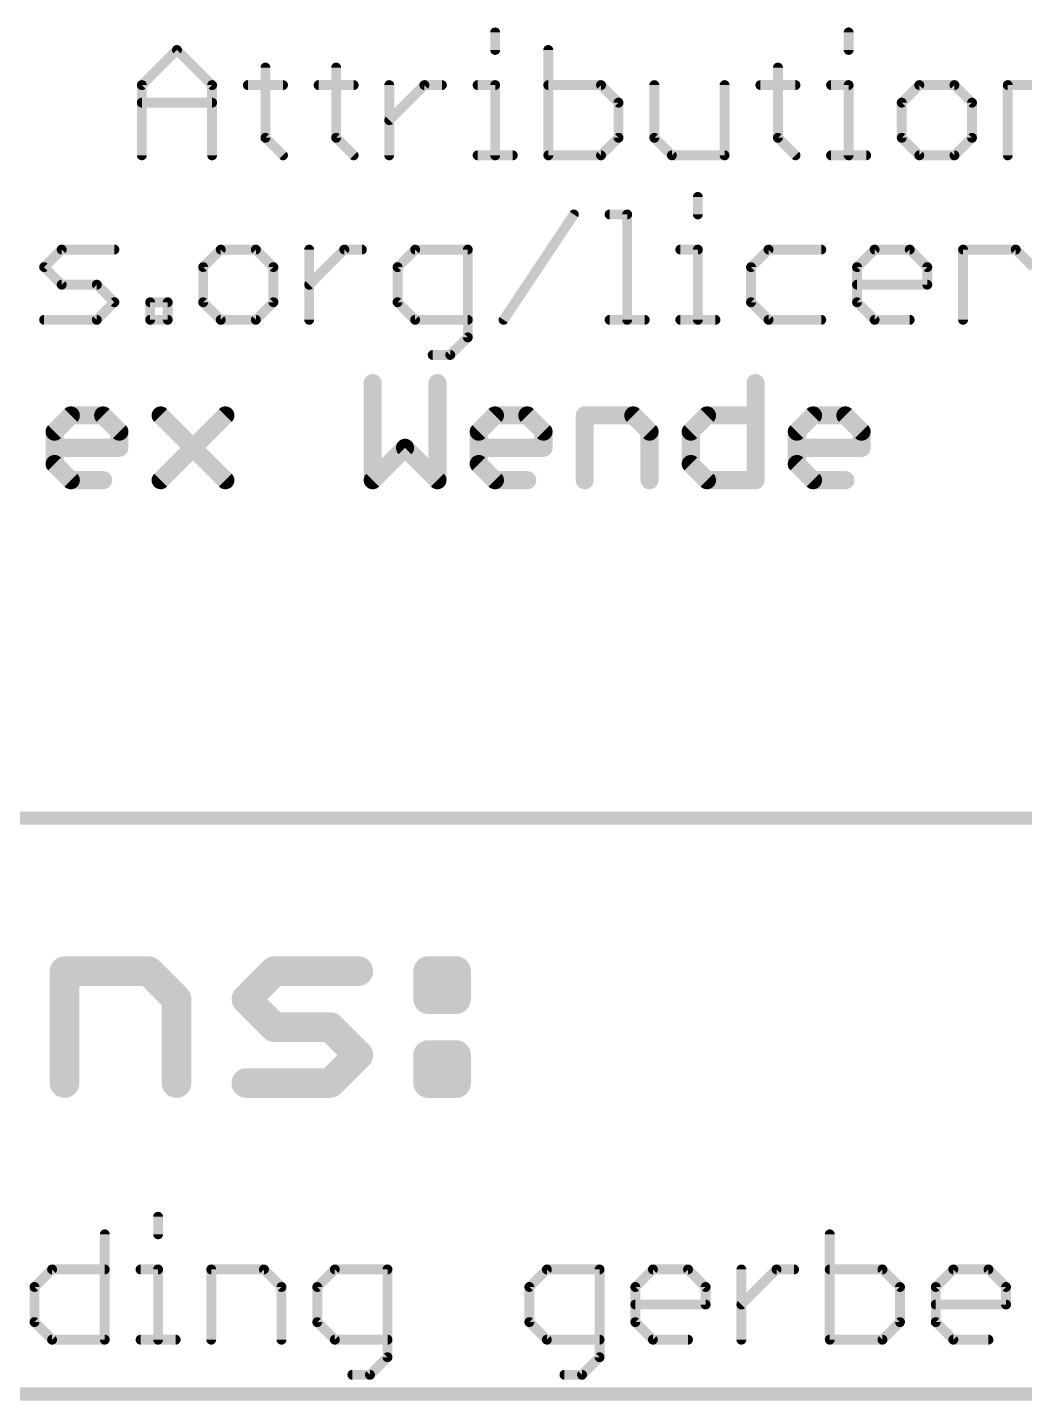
# Model space of a CAD drawing. Extents: x -8 to 102, y -79 to 54.
# Drawn here: x 46.9 to 62.29, y -36.93 to -15.73 of the extents above; entities that cross this region are included whole.
import ezdxf

# ---------------------------------------------------------------- set-up
doc = ezdxf.new("R2010")
doc.units = 0
doc.layers.add('51', color=53, linetype='CONTINUOUS')

msp = doc.modelspace()

# ---------------------------------------------------------------- linework, layer by layer
at = {"layer": '51'}
for points, const_width in [([(54.1207, -15.8056), (54.1207, -16.0768)], 0.1524), ([(59.5779, -15.8056), (59.5779, -16.0768)], 0.1524), ([(48.6652, -16.6191), (49.2076, -16.0768)], 0.1524), ([(49.2076, -16.0768), (49.7499, -16.6191)], 0.1524), ([(54.941, -16.0768), (54.941, -17.7038)], 0.1524), ([(50.5736, -16.348), (50.5736, -17.4326)], 0.1524), ([(51.665, -16.348), (51.665, -17.4326)], 0.1524), ([(58.4865, -16.348), (58.4865, -17.4326)], 0.1524), ([(48.6652, -17.7038), (48.6652, -16.6191)], 0.1524), ([(49.7499, -16.6191), (49.7499, -17.7038)], 0.1524), ([(50.3024, -16.6191), (50.8447, -16.6191)], 0.1524), ([(51.3938, -16.6191), (51.9362, -16.6191)], 0.1524), ([(52.4853, -17.7038), (52.4853, -16.6191)], 0.1524), ([(52.4853, -17.1615), (53.0276, -16.6191)], 0.1524), ([(53.0276, -16.6191), (53.2988, -16.6191)], 0.1524), ([(53.8496, -16.6191), (54.1207, -16.6191)], 0.1524), ([(54.1207, -16.6191), (54.1207, -17.7038)], 0.1524), ([(55.7545, -16.6191), (54.941, -16.6191)], 0.1524), ([(56.0257, -16.8903), (55.7545, -16.6191)], 0.1524), ([(56.5782, -16.6191), (56.5782, -17.4326)], 0.1524), ([(57.6628, -17.7038), (57.6628, -16.6191)], 0.1524), ([(58.2153, -16.6191), (58.7576, -16.6191)], 0.1524), ([(59.3067, -16.6191), (59.5779, -16.6191)], 0.1524), ([(59.5779, -16.6191), (59.5779, -17.7038)], 0.1524), ([(60.6693, -16.6191), (60.3982, -16.8903)], 0.1524), ([(61.2117, -16.6191), (60.6693, -16.6191)], 0.1524), ([(61.4828, -16.8903), (61.2117, -16.6191)], 0.1524), ([(62.0353, -17.7038), (62.0353, -16.6191)], 0.1524), ([(62.0353, -16.6191), (62.8488, -16.6191)], 0.1524), ([(48.6652, -16.8903), (49.7499, -16.8903)], 0.1524), ([(56.0257, -17.4326), (56.0257, -16.8903)], 0.1524), ([(60.3982, -16.8903), (60.3982, -17.4326)], 0.1524), ([(61.4828, -17.4326), (61.4828, -16.8903)], 0.1524), ([(50.5736, -17.4326), (50.8447, -17.7038)], 0.1524), ([(51.665, -17.4326), (51.9362, -17.7038)], 0.1524), ([(55.7545, -17.7038), (56.0257, -17.4326)], 0.1524), ([(56.5782, -17.4326), (56.8493, -17.7038)], 0.1524), ([(58.4865, -17.4326), (58.7576, -17.7038)], 0.1524), ([(60.3982, -17.4326), (60.6693, -17.7038)], 0.1524), ([(61.2117, -17.7038), (61.4828, -17.4326)], 0.1524), ([(53.8496, -17.7038), (54.3919, -17.7038)], 0.1524), ([(54.941, -17.7038), (55.7545, -17.7038)], 0.1524), ([(56.8493, -17.7038), (57.6628, -17.7038)], 0.1524), ([(59.3067, -17.7038), (59.8491, -17.7038)], 0.1524), ([(60.6693, -17.7038), (61.2117, -17.7038)], 0.1524), ([(57.2506, -18.3456), (57.2506, -18.6168)], 0.1524), ([(54.2508, -20.2438), (55.3355, -18.6168)], 0.1524), ([(55.888, -18.6168), (56.1591, -18.6168)], 0.1524), ([(56.1591, -18.6168), (56.1591, -20.2438)], 0.1524), ([(47.1565, -19.4303), (47.4276, -19.1591)], 0.1524), ([(47.4276, -19.1591), (48.2411, -19.1591)], 0.1524), ([(49.8834, -19.1591), (49.6122, -19.4303)], 0.1524), ([(50.4257, -19.1591), (49.8834, -19.1591)], 0.1524), ([(50.6969, -19.4303), (50.4257, -19.1591)], 0.1524), ([(51.2494, -20.2438), (51.2494, -19.1591)], 0.1524), ([(51.2494, -19.7015), (51.7917, -19.1591)], 0.1524), ([(51.7917, -19.1591), (52.0629, -19.1591)], 0.1524), ([(52.8848, -19.1591), (52.6137, -19.4303)], 0.1524), ([(53.6983, -19.1591), (52.8848, -19.1591)], 0.1524), ([(53.6983, -20.515), (53.6983, -19.1591)], 0.1524), ([(56.9794, -19.1591), (57.2506, -19.1591)], 0.1524), ([(57.2506, -19.1591), (57.2506, -20.2438)], 0.1524), ([(58.342, -19.1591), (58.0709, -19.4303)], 0.1524), ([(59.1555, -19.1591), (58.342, -19.1591)], 0.1524), ([(59.708, -19.4303), (59.9792, -19.1591)], 0.1524), ([(59.9792, -19.1591), (60.5215, -19.1591)], 0.1524), ([(60.5215, -19.1591), (60.7927, -19.4303)], 0.1524), ([(61.3452, -20.2438), (61.3452, -19.1591)], 0.1524), ([(61.3452, -19.1591), (62.1587, -19.1591)], 0.1524), ([(62.1587, -19.1591), (62.4298, -19.4303)], 0.1524), ([(47.4276, -19.7015), (47.1565, -19.4303)], 0.1524), ([(49.6122, -19.4303), (49.6122, -19.9726)], 0.1524), ([(50.6969, -19.9726), (50.6969, -19.4303)], 0.1524), ([(52.6137, -19.4303), (52.6137, -19.9726)], 0.1524), ([(58.0709, -19.4303), (58.0709, -19.9726)], 0.1524), ([(59.708, -19.9726), (59.708, -19.4303)], 0.1524), ([(60.7927, -19.4303), (60.7927, -19.7015)], 0.1524), ([(47.97, -19.7015), (47.4276, -19.7015)], 0.1524), ([(48.2411, -19.9726), (47.97, -19.7015)], 0.1524), ([(60.7927, -19.7015), (59.708, -19.7015)], 0.1524), ([(47.97, -20.2438), (48.2411, -19.9726)], 0.1524), ([(48.7936, -20.2438), (48.7936, -19.9726)], 0.1524), ([(48.7936, -19.9726), (49.0648, -19.9726)], 0.1524), ([(49.0648, -19.9726), (49.0648, -20.2438)], 0.1524), ([(49.6122, -19.9726), (49.8834, -20.2438)], 0.1524), ([(50.4257, -20.2438), (50.6969, -19.9726)], 0.1524), ([(52.6137, -19.9726), (52.8848, -20.2438)], 0.1524), ([(58.0709, -19.9726), (58.342, -20.2438)], 0.1524), ([(59.9792, -20.2438), (59.708, -19.9726)], 0.1524), ([(47.1565, -20.2438), (47.97, -20.2438)], 0.1524), ([(49.0648, -20.2438), (48.7936, -20.2438)], 0.1524), ([(49.8834, -20.2438), (50.4257, -20.2438)], 0.1524), ([(52.8848, -20.2438), (53.6983, -20.2438)], 0.1524), ([(55.888, -20.2438), (56.4303, -20.2438)], 0.1524), ([(56.9794, -20.2438), (57.5217, -20.2438)], 0.1524), ([(58.342, -20.2438), (59.1555, -20.2438)], 0.1524), ([(60.5215, -20.2438), (59.9792, -20.2438)], 0.1524), ([(53.4272, -20.7861), (53.6983, -20.515)], 0.1524), ([(53.156, -20.7861), (53.4272, -20.7861)], 0.1524), ([(52.2298, -21.2204), (52.2298, -22.7203)], 0.2794), ([(53.2297, -22.7203), (53.2297, -21.2204)], 0.2794), ([(58.1412, -21.2204), (58.1412, -22.7203)], 0.2794), ([(47.3183, -21.9704), (47.5683, -21.7204)], 0.2794), ([(47.5683, -21.7204), (48.0682, -21.7204)], 0.2794), ([(48.0682, -21.7204), (48.3182, -21.9704)], 0.2794), ([(48.9554, -21.7204), (49.9554, -22.7203)], 0.2794), ([(48.9554, -22.7203), (49.9554, -21.7204)], 0.2794), ([(53.8669, -21.9704), (54.1169, -21.7204)], 0.2794), ([(54.1169, -21.7204), (54.6169, -21.7204)], 0.2794), ([(54.6169, -21.7204), (54.8668, -21.9704)], 0.2794), ([(55.5041, -22.7203), (55.5041, -21.7204)], 0.2794), ([(55.5041, -21.7204), (56.254, -21.7204)], 0.2794), ([(56.254, -21.7204), (56.504, -21.9704)], 0.2794), ([(57.1412, -21.9704), (57.3912, -21.7204)], 0.2794), ([(57.3912, -21.7204), (58.1412, -21.7204)], 0.2794), ([(58.7784, -21.9704), (59.0284, -21.7204)], 0.2794), ([(59.0284, -21.7204), (59.5283, -21.7204)], 0.2794), ([(59.5283, -21.7204), (59.7783, -21.9704)], 0.2794), ([(47.3183, -22.4703), (47.3183, -21.9704)], 0.2794), ([(48.3182, -21.9704), (48.3182, -22.2203)], 0.2794), ([(53.8669, -22.4703), (53.8669, -21.9704)], 0.2794), ([(54.8668, -21.9704), (54.8668, -22.2203)], 0.2794), ([(56.504, -21.9704), (56.504, -22.7203)], 0.2794), ([(57.1412, -22.4703), (57.1412, -21.9704)], 0.2794), ([(58.7784, -22.4703), (58.7784, -21.9704)], 0.2794), ([(59.7783, -21.9704), (59.7783, -22.2203)], 0.2794), ([(48.3182, -22.2203), (47.3183, -22.2203)], 0.2794), ([(52.2298, -22.7203), (52.7297, -22.2203)], 0.2794), ([(52.7297, -22.2203), (53.2297, -22.7203)], 0.2794), ([(54.8668, -22.2203), (53.8669, -22.2203)], 0.2794), ([(59.7783, -22.2203), (58.7784, -22.2203)], 0.2794), ([(47.5683, -22.7203), (47.3183, -22.4703)], 0.2794), ([(54.1169, -22.7203), (53.8669, -22.4703)], 0.2794), ([(57.3912, -22.7203), (57.1412, -22.4703)], 0.2794), ([(59.0284, -22.7203), (58.7784, -22.4703)], 0.2794), ([(48.0682, -22.7203), (47.5683, -22.7203)], 0.2794), ([(54.6169, -22.7203), (54.1169, -22.7203)], 0.2794), ([(58.1412, -22.7203), (57.3912, -22.7203)], 0.2794), ([(59.5283, -22.7203), (59.0284, -22.7203)], 0.2794), ([(-1.27, -27.94), (100.33, -27.94)], 0.2032), ([(47.4723, -32.0294), (47.4723, -30.3007)], 0.4572), ([(47.4723, -30.3007), (48.7688, -30.3007)], 0.4572), ([(48.7688, -30.3007), (49.201, -30.7329)], 0.4572), ([(50.2789, -30.7329), (50.711, -30.3007)], 0.4572), ([(50.711, -30.3007), (52.0075, -30.3007)], 0.4572), ([(53.0854, -30.3007), (53.5176, -30.3007)], 0.4572), ([(53.0854, -30.7329), (53.0854, -30.3007)], 0.4572), ([(53.5176, -30.3007), (53.5176, -30.7329)], 0.4572), ([(49.201, -30.7329), (49.201, -32.0294)], 0.4572), ([(50.711, -31.1651), (50.2789, -30.7329)], 0.4572), ([(53.5176, -30.7329), (53.0854, -30.7329)], 0.4572), ([(51.5754, -31.1651), (50.711, -31.1651)], 0.4572), ([(52.0075, -31.5972), (51.5754, -31.1651)], 0.4572), ([(51.5754, -32.0294), (52.0075, -31.5972)], 0.4572), ([(53.0854, -31.5972), (53.5176, -31.5972)], 0.4572), ([(53.0854, -32.0294), (53.0854, -31.5972)], 0.4572), ([(53.5176, -31.5972), (53.5176, -32.0294)], 0.4572), ([(50.2789, -32.0294), (51.5754, -32.0294)], 0.4572), ([(53.5176, -32.0294), (53.0854, -32.0294)], 0.4572), ([(48.9163, -34.0936), (48.9163, -34.3648)], 0.1524), ([(48.0927, -34.3648), (48.0927, -35.9918)], 0.1524), ([(59.2867, -34.3648), (59.2867, -35.9918)], 0.1524), ([(47.008, -35.1783), (47.2792, -34.9071)], 0.1524), ([(47.2792, -34.9071), (48.0927, -34.9071)], 0.1524), ([(48.6452, -34.9071), (48.9163, -34.9071)], 0.1524), ([(48.9163, -34.9071), (48.9163, -35.9918)], 0.1524), ([(49.7366, -35.9918), (49.7366, -34.9071)], 0.1524), ([(49.7366, -34.9071), (50.5501, -34.9071)], 0.1524), ([(50.5501, -34.9071), (50.8213, -35.1783)], 0.1524), ([(51.6449, -34.9071), (51.3738, -35.1783)], 0.1524), ([(52.4584, -34.9071), (51.6449, -34.9071)], 0.1524), ([(52.4584, -36.263), (52.4584, -34.9071)], 0.1524), ([(54.9192, -34.9071), (54.6481, -35.1783)], 0.1524), ([(55.7327, -34.9071), (54.9192, -34.9071)], 0.1524), ([(55.7327, -36.263), (55.7327, -34.9071)], 0.1524), ([(56.2852, -35.1783), (56.5564, -34.9071)], 0.1524), ([(56.5564, -34.9071), (57.0987, -34.9071)], 0.1524), ([(57.0987, -34.9071), (57.3699, -35.1783)], 0.1524), ([(57.9224, -35.9918), (57.9224, -34.9071)], 0.1524), ([(57.9224, -35.4495), (58.4647, -34.9071)], 0.1524), ([(58.4647, -34.9071), (58.7359, -34.9071)], 0.1524), ([(60.1002, -34.9071), (59.2867, -34.9071)], 0.1524), ([(60.3713, -35.1783), (60.1002, -34.9071)], 0.1524), ([(60.9238, -35.1783), (61.195, -34.9071)], 0.1524), ([(61.195, -34.9071), (61.7373, -34.9071)], 0.1524), ([(61.7373, -34.9071), (62.0085, -35.1783)], 0.1524), ([(47.008, -35.7206), (47.008, -35.1783)], 0.1524), ([(50.8213, -35.1783), (50.8213, -35.9918)], 0.1524), ([(51.3738, -35.1783), (51.3738, -35.7206)], 0.1524), ([(54.6481, -35.1783), (54.6481, -35.7206)], 0.1524), ([(56.2852, -35.7206), (56.2852, -35.1783)], 0.1524), ([(57.3699, -35.1783), (57.3699, -35.4495)], 0.1524), ([(60.3713, -35.7206), (60.3713, -35.1783)], 0.1524), ([(60.9238, -35.7206), (60.9238, -35.1783)], 0.1524), ([(62.0085, -35.1783), (62.0085, -35.4495)], 0.1524), ([(57.3699, -35.4495), (56.2852, -35.4495)], 0.1524), ([(62.0085, -35.4495), (60.9238, -35.4495)], 0.1524), ([(47.2792, -35.9918), (47.008, -35.7206)], 0.1524), ([(51.3738, -35.7206), (51.6449, -35.9918)], 0.1524), ([(54.6481, -35.7206), (54.9192, -35.9918)], 0.1524), ([(56.5564, -35.9918), (56.2852, -35.7206)], 0.1524), ([(60.1002, -35.9918), (60.3713, -35.7206)], 0.1524), ([(61.195, -35.9918), (60.9238, -35.7206)], 0.1524), ([(48.0927, -35.9918), (47.2792, -35.9918)], 0.1524), ([(48.6452, -35.9918), (49.1875, -35.9918)], 0.1524), ([(51.6449, -35.9918), (52.4584, -35.9918)], 0.1524), ([(54.9192, -35.9918), (55.7327, -35.9918)], 0.1524), ([(57.0987, -35.9918), (56.5564, -35.9918)], 0.1524), ([(59.2867, -35.9918), (60.1002, -35.9918)], 0.1524), ([(61.7373, -35.9918), (61.195, -35.9918)], 0.1524), ([(52.1873, -36.5341), (52.4584, -36.263)], 0.1524), ([(55.4616, -36.5341), (55.7327, -36.263)], 0.1524), ([(51.9161, -36.5341), (52.1873, -36.5341)], 0.1524), ([(55.1904, -36.5341), (55.4616, -36.5341)], 0.1524), ([(-1.27, -36.83), (100.33, -36.83)], 0.2032)]:
    msp.add_lwpolyline(points, dxfattribs=dict(at, const_width=const_width))
for points, const_width in [([(54.1588, -15.8056, 1), (54.0826, -15.8056)], 0.0762), ([(59.616, -15.8056, 1), (59.5398, -15.8056)], 0.0762), ([(49.2345, -16.0499, 1), (49.1806, -16.1038)], 0.0762), ([(49.2345, -16.1038, 1), (49.1806, -16.0499)], 0.0762), ([(54.0826, -16.0768, 1), (54.1588, -16.0768)], 0.0762), ([(54.9791, -16.0768, 1), (54.9029, -16.0768)], 0.0762), ([(59.5398, -16.0768, 1), (59.616, -16.0768)], 0.0762), ([(50.6117, -16.348, 1), (50.5355, -16.348)], 0.0762), ([(51.7031, -16.348, 1), (51.6269, -16.348)], 0.0762), ([(58.5246, -16.348, 1), (58.4484, -16.348)], 0.0762), ([(48.7033, -16.6191, 1), (48.6271, -16.6191)], 0.0762), ([(48.6383, -16.5922, 1), (48.6922, -16.6461)], 0.0762), ([(49.788, -16.6191, 1), (49.7118, -16.6191)], 0.0762), ([(49.7229, -16.6461, 1), (49.7768, -16.5922)], 0.0762), ([(50.3024, -16.581, 1), (50.3024, -16.6572)], 0.0762), ([(50.8447, -16.6572, 1), (50.8447, -16.581)], 0.0762), ([(51.3938, -16.581, 1), (51.3938, -16.6572)], 0.0762), ([(51.9362, -16.6572, 1), (51.9362, -16.581)], 0.0762), ([(52.5234, -16.6191, 1), (52.4472, -16.6191)], 0.0762), ([(53.0276, -16.581, 1), (53.0276, -16.6572)], 0.0762), ([(53.0545, -16.6461, 1), (53.0006, -16.5922)], 0.0762), ([(53.2988, -16.6572, 1), (53.2988, -16.581)], 0.0762), ([(53.8496, -16.581, 1), (53.8496, -16.6572)], 0.0762), ([(54.1588, -16.6191, 1), (54.0826, -16.6191)], 0.0762), ([(54.1207, -16.6572, 1), (54.1207, -16.581)], 0.0762), ([(54.941, -16.581, 1), (54.941, -16.6572)], 0.0762), ([(55.7814, -16.5922, 1), (55.7275, -16.6461)], 0.0762), ([(55.7545, -16.6572, 1), (55.7545, -16.581)], 0.0762), ([(56.6163, -16.6191, 1), (56.5401, -16.6191)], 0.0762), ([(57.7009, -16.6191, 1), (57.6247, -16.6191)], 0.0762), ([(58.2153, -16.581, 1), (58.2153, -16.6572)], 0.0762), ([(58.7576, -16.6572, 1), (58.7576, -16.581)], 0.0762), ([(59.3067, -16.581, 1), (59.3067, -16.6572)], 0.0762), ([(59.616, -16.6191, 1), (59.5398, -16.6191)], 0.0762), ([(59.5779, -16.6572, 1), (59.5779, -16.581)], 0.0762), ([(60.6693, -16.581, 1), (60.6693, -16.6572)], 0.0762), ([(60.6963, -16.6461, 1), (60.6424, -16.5922)], 0.0762), ([(61.2386, -16.5922, 1), (61.1847, -16.6461)], 0.0762), ([(61.2117, -16.6572, 1), (61.2117, -16.581)], 0.0762), ([(62.0734, -16.6191, 1), (61.9972, -16.6191)], 0.0762), ([(62.0353, -16.581, 1), (62.0353, -16.6572)], 0.0762), ([(48.6652, -16.8522, 1), (48.6652, -16.9284)], 0.0762), ([(49.7499, -16.9284, 1), (49.7499, -16.8522)], 0.0762), ([(56.0638, -16.8903, 1), (55.9876, -16.8903)], 0.0762), ([(55.9987, -16.9172, 1), (56.0526, -16.8634)], 0.0762), ([(60.4363, -16.8903, 1), (60.3601, -16.8903)], 0.0762), ([(60.3712, -16.8634, 1), (60.4251, -16.9172)], 0.0762), ([(61.5209, -16.8903, 1), (61.4447, -16.8903)], 0.0762), ([(61.4559, -16.9172, 1), (61.5098, -16.8634)], 0.0762), ([(52.4583, -17.1345, 1), (52.5122, -17.1884)], 0.0762), ([(50.6005, -17.4057, 1), (50.5466, -17.4596)], 0.0762), ([(51.6919, -17.4057, 1), (51.638, -17.4596)], 0.0762), ([(56.0526, -17.4596, 1), (55.9987, -17.4057)], 0.0762), ([(56.6051, -17.4057, 1), (56.5512, -17.4596)], 0.0762), ([(58.5134, -17.4057, 1), (58.4595, -17.4596)], 0.0762), ([(60.4251, -17.4057, 1), (60.3712, -17.4596)], 0.0762), ([(61.5098, -17.4596, 1), (61.4559, -17.4057)], 0.0762), ([(50.5355, -17.4326, 1), (50.6117, -17.4326)], 0.0762), ([(51.6269, -17.4326, 1), (51.7031, -17.4326)], 0.0762), ([(55.9876, -17.4326, 1), (56.0638, -17.4326)], 0.0762), ([(56.5401, -17.4326, 1), (56.6163, -17.4326)], 0.0762), ([(58.4484, -17.4326, 1), (58.5246, -17.4326)], 0.0762), ([(60.3601, -17.4326, 1), (60.4363, -17.4326)], 0.0762), ([(61.4447, -17.4326, 1), (61.5209, -17.4326)], 0.0762), ([(48.6271, -17.7038, 1), (48.7033, -17.7038)], 0.0762), ([(49.7118, -17.7038, 1), (49.788, -17.7038)], 0.0762), ([(50.8178, -17.7307, 1), (50.8717, -17.6769)], 0.0762), ([(51.9092, -17.7307, 1), (51.9631, -17.6769)], 0.0762), ([(52.4472, -17.7038, 1), (52.5234, -17.7038)], 0.0762), ([(53.8496, -17.6657, 1), (53.8496, -17.7419)], 0.0762), ([(54.0826, -17.7038, 1), (54.1588, -17.7038)], 0.0762), ([(54.3919, -17.7419, 1), (54.3919, -17.6657)], 0.0762), ([(54.941, -17.6657, 1), (54.941, -17.7419)], 0.0762), ([(54.9029, -17.7038, 1), (54.9791, -17.7038)], 0.0762), ([(55.7276, -17.6769, 1), (55.7814, -17.7307)], 0.0762), ([(55.7545, -17.7419, 1), (55.7545, -17.6657)], 0.0762), ([(56.8493, -17.6657, 1), (56.8493, -17.7419)], 0.0762), ([(56.8224, -17.7307, 1), (56.8763, -17.6769)], 0.0762), ([(57.6247, -17.7038, 1), (57.7009, -17.7038)], 0.0762), ([(57.6628, -17.7419, 1), (57.6628, -17.6657)], 0.0762), ([(58.7307, -17.7307, 1), (58.7846, -17.6769)], 0.0762), ([(59.3067, -17.6657, 1), (59.3067, -17.7419)], 0.0762), ([(59.5398, -17.7038, 1), (59.616, -17.7038)], 0.0762), ([(59.8491, -17.7419, 1), (59.8491, -17.6657)], 0.0762), ([(60.6693, -17.6657, 1), (60.6693, -17.7419)], 0.0762), ([(60.6424, -17.7307, 1), (60.6963, -17.6769)], 0.0762), ([(61.1847, -17.6769, 1), (61.2386, -17.7307)], 0.0762), ([(61.2117, -17.7419, 1), (61.2117, -17.6657)], 0.0762), ([(61.9972, -17.7038, 1), (62.0734, -17.7038)], 0.0762), ([(57.2887, -18.3456, 1), (57.2125, -18.3456)], 0.0762), ([(55.3672, -18.6379, 1), (55.3038, -18.5957)], 0.0762), ([(55.888, -18.5787, 1), (55.888, -18.6549)], 0.0762), ([(56.1972, -18.6168, 1), (56.121, -18.6168)], 0.0762), ([(56.1591, -18.6549, 1), (56.1591, -18.5787)], 0.0762), ([(57.2125, -18.6168, 1), (57.2887, -18.6168)], 0.0762), ([(47.4276, -19.121, 1), (47.4276, -19.1972)], 0.0762), ([(47.4546, -19.1861, 1), (47.4007, -19.1322)], 0.0762), ([(48.2411, -19.1972, 1), (48.2411, -19.121)], 0.0762), ([(49.8834, -19.121, 1), (49.8834, -19.1972)], 0.0762), ([(49.9103, -19.1861, 1), (49.8564, -19.1322)], 0.0762), ([(50.4527, -19.1322, 1), (50.3988, -19.1861)], 0.0762), ([(50.4257, -19.1972, 1), (50.4257, -19.121)], 0.0762), ([(51.2875, -19.1591, 1), (51.2113, -19.1591)], 0.0762), ([(51.7917, -19.121, 1), (51.7917, -19.1972)], 0.0762), ([(51.8186, -19.1861, 1), (51.7648, -19.1322)], 0.0762), ([(52.0629, -19.1972, 1), (52.0629, -19.121)], 0.0762), ([(52.8848, -19.121, 1), (52.8848, -19.1972)], 0.0762), ([(52.9118, -19.1861, 1), (52.8579, -19.1322)], 0.0762), ([(53.7364, -19.1591, 1), (53.6602, -19.1591)], 0.0762), ([(53.6983, -19.1972, 1), (53.6983, -19.121)], 0.0762), ([(56.9794, -19.121, 1), (56.9794, -19.1972)], 0.0762), ([(57.2887, -19.1591, 1), (57.2125, -19.1591)], 0.0762), ([(57.2506, -19.1972, 1), (57.2506, -19.121)], 0.0762), ([(58.342, -19.121, 1), (58.342, -19.1972)], 0.0762), ([(58.369, -19.1861, 1), (58.3151, -19.1322)], 0.0762), ([(59.1555, -19.1972, 1), (59.1555, -19.121)], 0.0762), ([(59.9792, -19.121, 1), (59.9792, -19.1972)], 0.0762), ([(60.0061, -19.1861, 1), (59.9522, -19.1322)], 0.0762), ([(60.5484, -19.1322, 1), (60.4946, -19.1861)], 0.0762), ([(60.5215, -19.1972, 1), (60.5215, -19.121)], 0.0762), ([(61.3833, -19.1591, 1), (61.3071, -19.1591)], 0.0762), ([(61.3452, -19.121, 1), (61.3452, -19.1972)], 0.0762), ([(62.1856, -19.1322, 1), (62.1317, -19.1861)], 0.0762), ([(62.1587, -19.1972, 1), (62.1587, -19.121)], 0.0762), ([(47.1834, -19.4034, 1), (47.1295, -19.4572)], 0.0762), ([(47.1295, -19.4034, 1), (47.1834, -19.4572)], 0.0762), ([(49.6503, -19.4303, 1), (49.5741, -19.4303)], 0.0762), ([(49.5853, -19.4034, 1), (49.6392, -19.4572)], 0.0762), ([(50.735, -19.4303, 1), (50.6588, -19.4303)], 0.0762), ([(50.6699, -19.4572, 1), (50.7238, -19.4034)], 0.0762), ([(52.6518, -19.4303, 1), (52.5756, -19.4303)], 0.0762), ([(52.5867, -19.4034, 1), (52.6406, -19.4572)], 0.0762), ([(58.109, -19.4303, 1), (58.0328, -19.4303)], 0.0762), ([(58.0439, -19.4034, 1), (58.0978, -19.4572)], 0.0762), ([(59.7461, -19.4303, 1), (59.6699, -19.4303)], 0.0762), ([(59.6811, -19.4034, 1), (59.735, -19.4572)], 0.0762), ([(60.8308, -19.4303, 1), (60.7546, -19.4303)], 0.0762), ([(60.7657, -19.4572, 1), (60.8196, -19.4034)], 0.0762), ([(47.4276, -19.6634, 1), (47.4276, -19.7396)], 0.0762), ([(47.4007, -19.7284, 1), (47.4546, -19.6745)], 0.0762), ([(47.9969, -19.6745, 1), (47.943, -19.7284)], 0.0762), ([(47.97, -19.7396, 1), (47.97, -19.6634)], 0.0762), ([(51.2224, -19.6745, 1), (51.2763, -19.7284)], 0.0762), ([(59.708, -19.6634, 1), (59.708, -19.7396)], 0.0762), ([(60.7546, -19.7015, 1), (60.8308, -19.7015)], 0.0762), ([(60.7927, -19.7396, 1), (60.7927, -19.6634)], 0.0762), ([(48.2681, -19.9996, 1), (48.2142, -19.9457)], 0.0762), ([(48.2142, -19.9996, 1), (48.2681, -19.9457)], 0.0762), ([(48.8317, -19.9726, 1), (48.7555, -19.9726)], 0.0762), ([(48.7936, -19.9345, 1), (48.7936, -20.0107)], 0.0762), ([(49.1029, -19.9726, 1), (49.0267, -19.9726)], 0.0762), ([(49.0648, -20.0107, 1), (49.0648, -19.9345)], 0.0762), ([(49.6392, -19.9457, 1), (49.5853, -19.9996)], 0.0762), ([(50.7238, -19.9996, 1), (50.6699, -19.9457)], 0.0762), ([(52.6406, -19.9457, 1), (52.5867, -19.9996)], 0.0762), ([(58.0978, -19.9457, 1), (58.0439, -19.9996)], 0.0762), ([(59.735, -19.9457, 1), (59.6811, -19.9996)], 0.0762), ([(49.5741, -19.9726, 1), (49.6503, -19.9726)], 0.0762), ([(50.6588, -19.9726, 1), (50.735, -19.9726)], 0.0762), ([(52.5756, -19.9726, 1), (52.6518, -19.9726)], 0.0762), ([(58.0328, -19.9726, 1), (58.109, -19.9726)], 0.0762), ([(59.6699, -19.9726, 1), (59.7461, -19.9726)], 0.0762), ([(47.1565, -20.2057, 1), (47.1565, -20.2819)], 0.0762), ([(47.943, -20.2169, 1), (47.9969, -20.2707)], 0.0762), ([(47.97, -20.2819, 1), (47.97, -20.2057)], 0.0762), ([(48.7936, -20.2057, 1), (48.7936, -20.2819)], 0.0762), ([(48.7555, -20.2438, 1), (48.8317, -20.2438)], 0.0762), ([(49.0267, -20.2438, 1), (49.1029, -20.2438)], 0.0762), ([(49.0648, -20.2819, 1), (49.0648, -20.2057)], 0.0762), ([(49.8834, -20.2057, 1), (49.8834, -20.2819)], 0.0762), ([(49.8564, -20.2707, 1), (49.9103, -20.2169)], 0.0762), ([(50.3988, -20.2169, 1), (50.4526, -20.2707)], 0.0762), ([(50.4257, -20.2819, 1), (50.4257, -20.2057)], 0.0762), ([(51.2113, -20.2438, 1), (51.2875, -20.2438)], 0.0762), ([(52.8848, -20.2057, 1), (52.8848, -20.2819)], 0.0762), ([(52.8579, -20.2707, 1), (52.9118, -20.2169)], 0.0762), ([(53.6983, -20.2819, 1), (53.6983, -20.2057)], 0.0762), ([(54.2191, -20.2227, 1), (54.2825, -20.2649)], 0.0762), ([(55.888, -20.2057, 1), (55.888, -20.2819)], 0.0762), ([(56.121, -20.2438, 1), (56.1972, -20.2438)], 0.0762), ([(56.4303, -20.2819, 1), (56.4303, -20.2057)], 0.0762), ([(56.9794, -20.2057, 1), (56.9794, -20.2819)], 0.0762), ([(57.2125, -20.2438, 1), (57.2887, -20.2438)], 0.0762), ([(57.5217, -20.2819, 1), (57.5217, -20.2057)], 0.0762), ([(58.342, -20.2057, 1), (58.342, -20.2819)], 0.0762), ([(58.3151, -20.2707, 1), (58.369, -20.2169)], 0.0762), ([(59.1555, -20.2819, 1), (59.1555, -20.2057)], 0.0762), ([(59.9792, -20.2057, 1), (59.9792, -20.2819)], 0.0762), ([(59.9522, -20.2707, 1), (60.0061, -20.2169)], 0.0762), ([(60.5215, -20.2819, 1), (60.5215, -20.2057)], 0.0762), ([(61.3071, -20.2438, 1), (61.3833, -20.2438)], 0.0762), ([(53.6602, -20.515, 1), (53.7364, -20.515)], 0.0762), ([(53.7253, -20.5419, 1), (53.6714, -20.488)], 0.0762), ([(53.156, -20.748, 1), (53.156, -20.8242)], 0.0762), ([(53.4002, -20.7592, 1), (53.4541, -20.8131)], 0.0762), ([(53.4272, -20.8242, 1), (53.4272, -20.748)], 0.0762), ([(52.2996, -21.2204, 1), (52.1599, -21.2204)], 0.1397), ([(53.2995, -21.2204, 1), (53.1598, -21.2204)], 0.1397), ([(58.211, -21.2204, 1), (58.0713, -21.2204)], 0.1397), ([(47.5683, -21.6505, 1), (47.5683, -21.7902)], 0.1397), ([(47.6177, -21.7698, 1), (47.5189, -21.671)], 0.1397), ([(48.1176, -21.671, 1), (48.0188, -21.7698)], 0.1397), ([(48.0682, -21.7902, 1), (48.0682, -21.6505)], 0.1397), ([(49.0048, -21.671, 1), (48.9061, -21.7698)], 0.1397), ([(50.0048, -21.7698, 1), (49.906, -21.671)], 0.1397), ([(54.1169, -21.6505, 1), (54.1169, -21.7902)], 0.1397), ([(54.1663, -21.7698, 1), (54.0675, -21.671)], 0.1397), ([(54.6663, -21.671, 1), (54.5675, -21.7698)], 0.1397), ([(54.6169, -21.7902, 1), (54.6169, -21.6505)], 0.1397), ([(55.5739, -21.7204, 1), (55.4342, -21.7204)], 0.1397), ([(55.5041, -21.6505, 1), (55.5041, -21.7902)], 0.1397), ([(56.3034, -21.671, 1), (56.2046, -21.7698)], 0.1397), ([(56.254, -21.7902, 1), (56.254, -21.6505)], 0.1397), ([(57.3912, -21.6505, 1), (57.3912, -21.7902)], 0.1397), ([(57.4406, -21.7698, 1), (57.3418, -21.671)], 0.1397), ([(58.1412, -21.7902, 1), (58.1412, -21.6505)], 0.1397), ([(59.0284, -21.6505, 1), (59.0284, -21.7902)], 0.1397), ([(59.0778, -21.7698, 1), (58.979, -21.671)], 0.1397), ([(59.5777, -21.671, 1), (59.4789, -21.7698)], 0.1397), ([(59.5283, -21.7902, 1), (59.5283, -21.6505)], 0.1397), ([(47.3881, -21.9704, 1), (47.2484, -21.9704)], 0.1397), ([(48.3881, -21.9704, 1), (48.2484, -21.9704)], 0.1397), ([(53.9368, -21.9704, 1), (53.7971, -21.9704)], 0.1397), ([(54.9367, -21.9704, 1), (54.797, -21.9704)], 0.1397), ([(56.5738, -21.9704, 1), (56.4341, -21.9704)], 0.1397), ([(57.2111, -21.9704, 1), (57.0714, -21.9704)], 0.1397), ([(58.8482, -21.9704, 1), (58.7085, -21.9704)], 0.1397), ([(59.8482, -21.9704, 1), (59.7085, -21.9704)], 0.1397), ([(47.2689, -21.921, 1), (47.3677, -22.0198)], 0.1397), ([(48.2688, -22.0198, 1), (48.3676, -21.921)], 0.1397), ([(53.8175, -21.921, 1), (53.9163, -22.0198)], 0.1397), ([(54.8174, -22.0198, 1), (54.9162, -21.921)], 0.1397), ([(56.4546, -22.0198, 1), (56.5534, -21.921)], 0.1397), ([(57.0918, -21.921, 1), (57.1906, -22.0198)], 0.1397), ([(58.729, -21.921, 1), (58.8278, -22.0198)], 0.1397), ([(59.7289, -22.0198, 1), (59.8277, -21.921)], 0.1397), ([(47.3183, -22.1505, 1), (47.3183, -22.2902)], 0.1397), ([(48.2484, -22.2203, 1), (48.3881, -22.2203)], 0.1397), ([(48.3182, -22.2902, 1), (48.3182, -22.1505)], 0.1397), ([(52.7791, -22.1709, 1), (52.6803, -22.2697)], 0.1397), ([(52.7791, -22.2697, 1), (52.6803, -22.1709)], 0.1397), ([(53.8669, -22.1505, 1), (53.8669, -22.2902)], 0.1397), ([(54.797, -22.2203, 1), (54.9367, -22.2203)], 0.1397), ([(54.8668, -22.2902, 1), (54.8668, -22.1505)], 0.1397), ([(58.7784, -22.1505, 1), (58.7784, -22.2902)], 0.1397), ([(59.7085, -22.2203, 1), (59.8482, -22.2203)], 0.1397), ([(59.7783, -22.2902, 1), (59.7783, -22.1505)], 0.1397), ([(47.2484, -22.4703, 1), (47.3881, -22.4703)], 0.1397), ([(47.3677, -22.4209, 1), (47.2689, -22.5197)], 0.1397), ([(53.9163, -22.4209, 1), (53.8175, -22.5197)], 0.1397), ([(53.7971, -22.4703, 1), (53.9368, -22.4703)], 0.1397), ([(57.1906, -22.4209, 1), (57.0918, -22.5197)], 0.1397), ([(57.0714, -22.4703, 1), (57.2111, -22.4703)], 0.1397), ([(58.7085, -22.4703, 1), (58.8482, -22.4703)], 0.1397), ([(58.8278, -22.4209, 1), (58.729, -22.5197)], 0.1397), ([(47.5683, -22.6505, 1), (47.5683, -22.7902)], 0.1397), ([(47.5189, -22.7697, 1), (47.6177, -22.6709)], 0.1397), ([(48.0682, -22.7902, 1), (48.0682, -22.6505)], 0.1397), ([(48.9061, -22.6709, 1), (49.0048, -22.7697)], 0.1397), ([(49.906, -22.7697, 1), (50.0048, -22.6709)], 0.1397), ([(52.1599, -22.7203, 1), (52.2996, -22.7203)], 0.1397), ([(52.1804, -22.6709, 1), (52.2792, -22.7697)], 0.1397), ([(53.1598, -22.7203, 1), (53.2995, -22.7203)], 0.1397), ([(53.1803, -22.7697, 1), (53.2791, -22.6709)], 0.1397), ([(54.1169, -22.6505, 1), (54.1169, -22.7902)], 0.1397), ([(54.0675, -22.7697, 1), (54.1663, -22.6709)], 0.1397), ([(54.6169, -22.7902, 1), (54.6169, -22.6505)], 0.1397), ([(55.4342, -22.7203, 1), (55.5739, -22.7203)], 0.1397), ([(56.4341, -22.7203, 1), (56.5738, -22.7203)], 0.1397), ([(57.3912, -22.6505, 1), (57.3912, -22.7902)], 0.1397), ([(57.3418, -22.7697, 1), (57.4406, -22.6709)], 0.1397), ([(58.0713, -22.7203, 1), (58.211, -22.7203)], 0.1397), ([(58.1412, -22.7902, 1), (58.1412, -22.6505)], 0.1397), ([(59.0284, -22.6505, 1), (59.0284, -22.7902)], 0.1397), ([(58.979, -22.7697, 1), (59.0778, -22.6709)], 0.1397), ([(59.5283, -22.7902, 1), (59.5283, -22.6505)], 0.1397), ([(47.5866, -30.3007, 1), (47.358, -30.3007)], 0.2286), ([(47.4723, -30.1864, 1), (47.4723, -30.415)], 0.2286), ([(48.8496, -30.2199, 1), (48.688, -30.3815)], 0.2286), ([(48.7688, -30.415, 1), (48.7688, -30.1864)], 0.2286), ([(50.711, -30.1864, 1), (50.711, -30.415)], 0.2286), ([(50.7918, -30.3815, 1), (50.6302, -30.2199)], 0.2286), ([(52.0075, -30.415, 1), (52.0075, -30.1864)], 0.2286), ([(53.0854, -30.1864, 1), (53.0854, -30.415)], 0.2286), ([(53.1997, -30.3007, 1), (52.9711, -30.3007)], 0.2286), ([(53.6319, -30.3007, 1), (53.4033, -30.3007)], 0.2286), ([(53.5176, -30.415, 1), (53.5176, -30.1864)], 0.2286), ([(49.3153, -30.7329, 1), (49.0867, -30.7329)], 0.2286), ([(50.3597, -30.6521, 1), (50.198, -30.8137)], 0.2286), ([(53.0854, -30.6186, 1), (53.0854, -30.8472)], 0.2286), ([(53.5176, -30.8472, 1), (53.5176, -30.6186)], 0.2286), ([(49.1201, -30.8137, 1), (49.2818, -30.6521)], 0.2286), ([(50.198, -30.6521, 1), (50.3597, -30.8137)], 0.2286), ([(52.9711, -30.7329, 1), (53.1997, -30.7329)], 0.2286), ([(53.4033, -30.7329, 1), (53.6319, -30.7329)], 0.2286), ([(50.711, -31.0508, 1), (50.711, -31.2794)], 0.2286), ([(51.6562, -31.0842, 1), (51.4945, -31.2459)], 0.2286), ([(51.5754, -31.2794, 1), (51.5754, -31.0508)], 0.2286), ([(50.6302, -31.2459, 1), (50.7918, -31.0842)], 0.2286), ([(52.0884, -31.6781, 1), (51.9267, -31.5164)], 0.2286), ([(53.0854, -31.4829, 1), (53.0854, -31.7115)], 0.2286), ([(53.1997, -31.5972, 1), (52.9711, -31.5972)], 0.2286), ([(53.6319, -31.5972, 1), (53.4033, -31.5972)], 0.2286), ([(53.5176, -31.7115, 1), (53.5176, -31.4829)], 0.2286), ([(51.9267, -31.6781, 1), (52.0884, -31.5164)], 0.2286), ([(50.2789, -31.9151, 1), (50.2789, -32.1437)], 0.2286), ([(51.5754, -32.1437, 1), (51.5754, -31.9151)], 0.2286), ([(53.0854, -31.9151, 1), (53.0854, -32.1437)], 0.2286), ([(53.5176, -32.1437, 1), (53.5176, -31.9151)], 0.2286), ([(47.358, -32.0294, 1), (47.5866, -32.0294)], 0.2286), ([(49.0867, -32.0294, 1), (49.3153, -32.0294)], 0.2286), ([(51.4945, -31.9486, 1), (51.6562, -32.1102)], 0.2286), ([(52.9711, -32.0294, 1), (53.1997, -32.0294)], 0.2286), ([(53.4033, -32.0294, 1), (53.6319, -32.0294)], 0.2286), ([(48.9544, -34.0936, 1), (48.8782, -34.0936)], 0.0762), ([(48.1308, -34.3648, 1), (48.0546, -34.3648)], 0.0762), ([(48.8782, -34.3648, 1), (48.9544, -34.3648)], 0.0762), ([(59.3248, -34.3648, 1), (59.2486, -34.3648)], 0.0762), ([(47.2792, -34.869, 1), (47.2792, -34.9452)], 0.0762), ([(47.3061, -34.9341, 1), (47.2522, -34.8802)], 0.0762), ([(48.0927, -34.9452, 1), (48.0927, -34.869)], 0.0762), ([(48.6452, -34.869, 1), (48.6452, -34.9452)], 0.0762), ([(48.9544, -34.9071, 1), (48.8782, -34.9071)], 0.0762), ([(48.9163, -34.9452, 1), (48.9163, -34.869)], 0.0762), ([(49.7747, -34.9071, 1), (49.6985, -34.9071)], 0.0762), ([(49.7366, -34.869, 1), (49.7366, -34.9452)], 0.0762), ([(50.577, -34.8802, 1), (50.5232, -34.9341)], 0.0762), ([(50.5501, -34.9452, 1), (50.5501, -34.869)], 0.0762), ([(51.6449, -34.869, 1), (51.6449, -34.9452)], 0.0762), ([(51.6719, -34.9341, 1), (51.618, -34.8802)], 0.0762), ([(52.4965, -34.9071, 1), (52.4203, -34.9071)], 0.0762), ([(52.4584, -34.9452, 1), (52.4584, -34.869)], 0.0762), ([(54.9192, -34.869, 1), (54.9192, -34.9452)], 0.0762), ([(54.9462, -34.9341, 1), (54.8923, -34.8802)], 0.0762), ([(55.7708, -34.9071, 1), (55.6946, -34.9071)], 0.0762), ([(55.7327, -34.9452, 1), (55.7327, -34.869)], 0.0762), ([(56.5564, -34.869, 1), (56.5564, -34.9452)], 0.0762), ([(56.5833, -34.9341, 1), (56.5295, -34.8802)], 0.0762), ([(57.1257, -34.8802, 1), (57.0718, -34.9341)], 0.0762), ([(57.0987, -34.9452, 1), (57.0987, -34.869)], 0.0762), ([(57.9605, -34.9071, 1), (57.8843, -34.9071)], 0.0762), ([(58.4647, -34.869, 1), (58.4647, -34.9452)], 0.0762), ([(58.4917, -34.9341, 1), (58.4378, -34.8802)], 0.0762), ([(58.7359, -34.9452, 1), (58.7359, -34.869)], 0.0762), ([(59.2867, -34.869, 1), (59.2867, -34.9452)], 0.0762), ([(60.1271, -34.8802, 1), (60.0732, -34.9341)], 0.0762), ([(60.1002, -34.9452, 1), (60.1002, -34.869)], 0.0762), ([(61.195, -34.869, 1), (61.195, -34.9452)], 0.0762), ([(61.2219, -34.9341, 1), (61.1681, -34.8802)], 0.0762), ([(61.7643, -34.8802, 1), (61.7104, -34.9341)], 0.0762), ([(61.7373, -34.9452, 1), (61.7373, -34.869)], 0.0762), ([(47.0461, -35.1783, 1), (46.9699, -35.1783)], 0.0762), ([(46.9811, -35.1514, 1), (47.035, -35.2052)], 0.0762), ([(50.8594, -35.1783, 1), (50.7832, -35.1783)], 0.0762), ([(50.7943, -35.2052, 1), (50.8482, -35.1514)], 0.0762), ([(51.4119, -35.1783, 1), (51.3357, -35.1783)], 0.0762), ([(51.3468, -35.1514, 1), (51.4007, -35.2052)], 0.0762), ([(54.6862, -35.1783, 1), (54.61, -35.1783)], 0.0762), ([(54.6211, -35.1514, 1), (54.675, -35.2052)], 0.0762), ([(56.3233, -35.1783, 1), (56.2471, -35.1783)], 0.0762), ([(56.2583, -35.1514, 1), (56.3122, -35.2052)], 0.0762), ([(57.408, -35.1783, 1), (57.3318, -35.1783)], 0.0762), ([(57.3429, -35.2052, 1), (57.3968, -35.1514)], 0.0762), ([(60.4094, -35.1783, 1), (60.3332, -35.1783)], 0.0762), ([(60.3444, -35.2052, 1), (60.3983, -35.1514)], 0.0762), ([(60.9619, -35.1783, 1), (60.8857, -35.1783)], 0.0762), ([(60.8969, -35.1514, 1), (60.9508, -35.2052)], 0.0762), ([(62.0466, -35.1783, 1), (61.9704, -35.1783)], 0.0762), ([(61.9816, -35.2052, 1), (62.0354, -35.1514)], 0.0762), ([(56.2852, -35.4114, 1), (56.2852, -35.4876)], 0.0762), ([(57.3699, -35.4876, 1), (57.3699, -35.4114)], 0.0762), ([(57.8954, -35.4225, 1), (57.9493, -35.4764)], 0.0762), ([(60.9238, -35.4114, 1), (60.9238, -35.4876)], 0.0762), ([(62.0085, -35.4876, 1), (62.0085, -35.4114)], 0.0762), ([(57.3318, -35.4495, 1), (57.408, -35.4495)], 0.0762), ([(61.9704, -35.4495, 1), (62.0466, -35.4495)], 0.0762), ([(47.035, -35.6937, 1), (46.9811, -35.7476)], 0.0762), ([(46.9699, -35.7206, 1), (47.0461, -35.7206)], 0.0762), ([(51.4007, -35.6937, 1), (51.3468, -35.7476)], 0.0762), ([(51.3357, -35.7206, 1), (51.4119, -35.7206)], 0.0762), ([(54.675, -35.6937, 1), (54.6211, -35.7476)], 0.0762), ([(54.61, -35.7206, 1), (54.6862, -35.7206)], 0.0762), ([(56.3122, -35.6937, 1), (56.2583, -35.7476)], 0.0762), ([(56.2471, -35.7206, 1), (56.3233, -35.7206)], 0.0762), ([(60.3332, -35.7206, 1), (60.4094, -35.7206)], 0.0762), ([(60.3983, -35.7476, 1), (60.3444, -35.6937)], 0.0762), ([(60.9508, -35.6937, 1), (60.8969, -35.7476)], 0.0762), ([(60.8857, -35.7206, 1), (60.9619, -35.7206)], 0.0762), ([(47.2792, -35.9537, 1), (47.2792, -36.0299)], 0.0762), ([(47.2522, -36.0187, 1), (47.3061, -35.9649)], 0.0762), ([(48.0546, -35.9918, 1), (48.1308, -35.9918)], 0.0762), ([(48.0927, -36.0299, 1), (48.0927, -35.9537)], 0.0762), ([(48.6452, -35.9537, 1), (48.6452, -36.0299)], 0.0762), ([(48.8782, -35.9918, 1), (48.9544, -35.9918)], 0.0762), ([(49.1875, -36.0299, 1), (49.1875, -35.9537)], 0.0762), ([(49.6985, -35.9918, 1), (49.7747, -35.9918)], 0.0762), ([(50.7832, -35.9918, 1), (50.8594, -35.9918)], 0.0762), ([(51.6449, -35.9537, 1), (51.6449, -36.0299)], 0.0762), ([(51.618, -36.0187, 1), (51.6719, -35.9649)], 0.0762), ([(52.4584, -36.0299, 1), (52.4584, -35.9537)], 0.0762), ([(54.9192, -35.9537, 1), (54.9192, -36.0299)], 0.0762), ([(54.8923, -36.0187, 1), (54.9462, -35.9649)], 0.0762), ([(55.7327, -36.0299, 1), (55.7327, -35.9537)], 0.0762), ([(56.5564, -35.9537, 1), (56.5564, -36.0299)], 0.0762), ([(56.5295, -36.0187, 1), (56.5833, -35.9649)], 0.0762), ([(57.0987, -36.0299, 1), (57.0987, -35.9537)], 0.0762), ([(57.8843, -35.9918, 1), (57.9605, -35.9918)], 0.0762), ([(59.2867, -35.9537, 1), (59.2867, -36.0299)], 0.0762), ([(59.2486, -35.9918, 1), (59.3248, -35.9918)], 0.0762), ([(60.0732, -35.9649, 1), (60.1271, -36.0187)], 0.0762), ([(60.1002, -36.0299, 1), (60.1002, -35.9537)], 0.0762), ([(61.195, -35.9537, 1), (61.195, -36.0299)], 0.0762), ([(61.1681, -36.0187, 1), (61.2219, -35.9649)], 0.0762), ([(61.7373, -36.0299, 1), (61.7373, -35.9537)], 0.0762), ([(52.4203, -36.263, 1), (52.4965, -36.263)], 0.0762), ([(52.4854, -36.2899, 1), (52.4315, -36.236)], 0.0762), ([(55.6946, -36.263, 1), (55.7708, -36.263)], 0.0762), ([(55.7597, -36.2899, 1), (55.7058, -36.236)], 0.0762), ([(51.9161, -36.496, 1), (51.9161, -36.5722)], 0.0762), ([(52.1873, -36.5722, 1), (52.1873, -36.496)], 0.0762), ([(55.1904, -36.496, 1), (55.1904, -36.5722)], 0.0762), ([(55.4616, -36.5722, 1), (55.4616, -36.496)], 0.0762), ([(52.1603, -36.5072, 1), (52.2142, -36.5611)], 0.0762), ([(55.4346, -36.5072, 1), (55.4885, -36.5611)], 0.0762)]:
    msp.add_lwpolyline(points, format="xyb", dxfattribs=dict(at, const_width=const_width))

doc.saveas('drawing.dxf')
